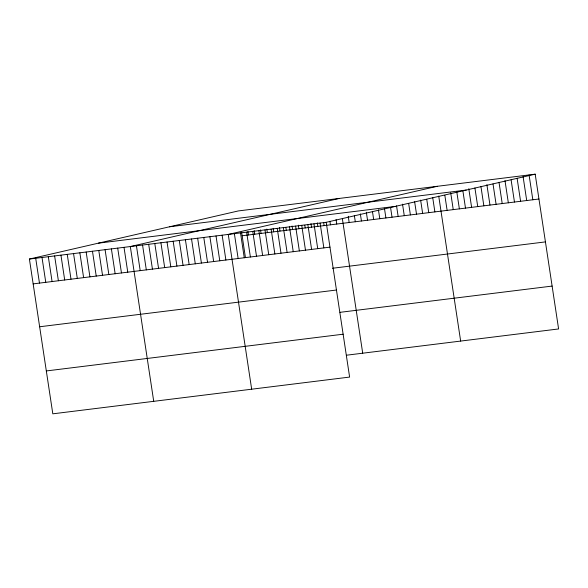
<?xml version="1.0" encoding="UTF-8"?>
<svg xmlns="http://www.w3.org/2000/svg" width="588" height="588" viewBox="0 0 588 588"><rect width="100%" height="100%" fill="white"/><g stroke="black" fill="none" stroke-linecap="round" stroke-linejoin="round"><path stroke-width="0.88" d="M535.19 174.173L326.208 222.301L349.617 377.077L52.81 413.827L29.4 259.051L238.383 210.923L535.19 174.173L558.6 328.949L346.486 355.211M339.298 198.428L130.316 246.556L153.725 401.332M437.244 186.3L228.262 234.428L251.671 389.205M169.417 226.799L466.225 190.056M98.365 243.167L395.173 206.425M29.4 259.051L326.208 222.301M242.138 235.759L538.946 199.016M33.156 283.886L329.964 247.144M332.418 268.268L545.436 241.896M39.639 326.766L336.454 290.024M340.004 312.331L552.117 286.077M46.32 370.947L343.135 334.204M529.068 174.93L532.831 199.773M523.085 176.576L526.708 200.53M517.095 178.223L520.586 201.287M511.104 179.869L514.463 202.044M504.989 180.626L508.341 202.809M498.999 182.273L502.218 203.566M493.009 183.919L496.096 204.323M486.886 184.676L489.973 205.08M480.903 186.322L483.85 205.837M474.913 187.962L477.735 206.594M468.79 188.719L471.613 207.351M462.807 190.365L465.49 208.108M456.817 192.011L459.368 208.865M450.695 192.768L453.245 209.622M444.844 195.304L447.123 210.386M438.721 196.061L460.654 341.077M432.731 197.708L434.877 211.9M426.748 199.347L428.755 212.658M420.626 200.111L422.64 213.415M414.636 201.75L416.517 214.172M408.653 203.397L410.395 214.929M402.53 204.154L404.272 215.686M396.54 205.8L398.15 216.443M390.55 207.446L392.027 217.207M384.427 208.203L385.904 217.964M378.444 209.85L379.782 218.721M372.454 211.496L373.667 219.478M366.331 212.253L367.544 220.235M360.348 213.9L361.422 220.992M354.358 215.539L355.299 221.749M348.236 216.296L349.176 222.507M342.385 218.832L362.708 353.204M336.079 219.611L336.748 224.05M329.905 221.279L330.441 224.829M323.731 222.948L324.135 225.608M320.085 223.058L323.841 247.901M317.292 222.845L317.829 226.387M313.963 223.822L317.726 248.658M310.978 223.624L311.515 227.174M307.847 224.579L311.603 249.415M304.812 225.292L305.209 227.953M301.725 225.336L305.481 250.172M298.366 225.182L298.902 228.732M295.602 226.093L299.358 250.936M292.06 225.961L292.596 229.511M289.48 226.85L293.236 251.693M285.886 227.629L286.29 230.298M283.357 227.607L287.113 252.45M279.447 227.527L279.984 231.077M277.235 228.364L280.99 253.207M273.141 228.306L273.677 231.856M271.112 229.122L274.868 253.965M266.834 229.085L267.371 232.635M264.99 229.879L268.753 254.722M260.521 229.871L261.065 233.414M258.874 230.643L262.63 255.479M254.214 230.65L254.751 234.2M252.752 231.4L256.508 256.236M247.908 231.429L248.445 234.98M246.629 232.157L250.385 256.993M241.602 232.209L245.38 257.199M240.507 232.914L244.263 257.757M234.384 233.671L238.14 258.514M222.139 235.185L225.895 260.028M216.016 235.942L219.772 260.785M209.894 236.699L213.657 261.542M203.779 237.464L207.535 262.299M197.656 238.221L201.412 263.056M191.534 238.978L195.289 263.814M185.411 239.735L189.167 264.571M179.289 240.492L183.044 265.335M173.166 241.249L176.922 266.092M167.043 242.006L170.799 266.849M160.921 242.763L164.684 267.606M154.798 243.52L158.562 268.363M148.683 244.285L152.439 269.12M142.561 245.042L146.316 269.877M136.438 245.799L140.194 270.634M124.009 247.335L127.765 272.178M117.703 248.114L121.459 272.957M111.397 248.9L115.152 273.736M105.083 249.679L108.846 274.515M98.777 250.459L102.532 275.302M92.47 251.238L96.226 276.081M86.164 252.017L89.92 276.86M79.858 252.803L83.614 277.639M73.551 253.582L77.307 278.425M67.245 254.361L71.001 279.204M60.939 255.141L64.695 279.984M54.625 255.927L58.388 280.763M48.319 256.706L52.075 281.542M42.013 257.485L45.768 282.328M35.706 258.264L39.462 283.107"/></g></svg>
